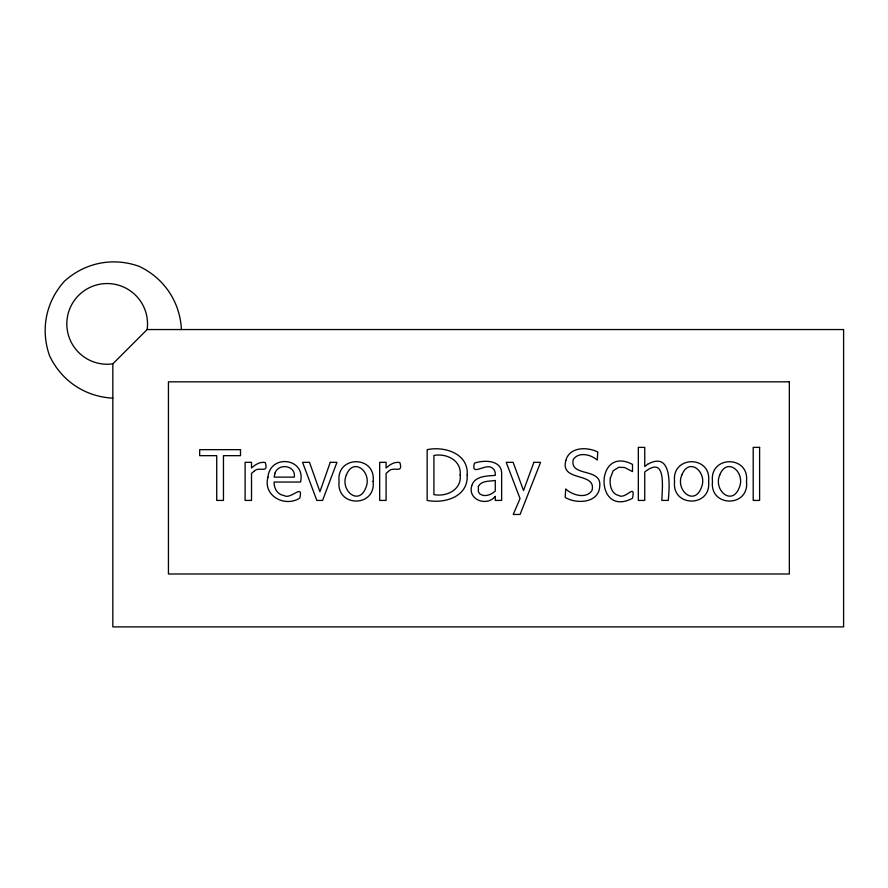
<?xml version="1.0" encoding="UTF-8"?>
<svg xmlns="http://www.w3.org/2000/svg" width="888" height="888" viewBox="0 0 888 888"><rect width="100%" height="100%" fill="white"/><g stroke="black" fill="none" stroke-linecap="round" stroke-linejoin="round"><path stroke-width="1.33" d="M112.832 363.847L147.131 329.548L843.6 329.548L843.6 626.884L112.832 626.884L112.832 363.847A40.349 40.349 0 0 1 66.866 325.785A40.349 40.349 0 0 1 109.069 283.594A40.349 40.349 0 0 1 147.131 329.548M112.832 398.146C85.115 396.725 61.472 380.897 49.595 355.822C40.293 329.67 45.854 301.776 64.469 281.185C85.048 262.571 112.943 257.009 139.094 266.322C164.18 278.199 180.009 301.831 181.429 329.548M610.334 478.188C609.423 484.748 611.133 493.839 618.703 495.482C625.785 499.855 635.841 482.273 632.5 498.268C594.538 518.437 594.583 444.633 632.5 464.391L632.5 471.584L624.63 467.521L618.781 467.243L613.153 470.773L610.334 478.188M373.104 481.396C376.19 507.614 336.075 507.559 339.083 481.396C336.075 455.211 376.19 455.144 373.104 481.396M708.58 481.396C711.677 507.614 671.55 507.559 674.569 481.396C671.55 455.211 711.665 455.144 708.58 481.396M746.486 481.396C749.583 507.614 709.457 507.559 712.465 481.396C709.457 455.211 749.572 455.144 746.486 481.396M267.943 477.189C262.748 495.992 284.937 507.636 299.811 498.101C303.507 482.55 290.953 500.144 283.938 495.493C277.478 494.716 273.748 488.134 274.148 482.04L300.533 482.04C306.194 457.853 270.03 453.69 267.943 477.189M460.162 474.991C461.904 489.765 446.509 497.025 433.91 494.627L433.91 455.455C446.409 453.113 461.716 460.361 460.162 474.991M565.889 460.306C559.551 482.473 596.836 471.495 592.007 490.465C586.036 499.389 572.216 495.093 565.689 488.933L565.212 497.38C576.723 504.462 599.256 503.085 599.744 485.969C601.764 467.243 568.886 477.478 573.337 459.318C578.998 451.481 590.986 454.545 597.258 460.095L597.768 452.014C587.356 446.731 569.563 446.708 565.889 460.306M346.376 474.947C339.693 490.132 358.597 506.526 365.812 487.778C372.56 472.483 353.613 456.299 346.376 474.947M681.851 474.947C675.18 490.132 694.072 506.526 701.298 487.778C708.047 472.483 689.099 456.299 681.851 474.947M719.757 474.947C713.086 490.132 731.978 506.526 739.193 487.778C745.953 472.483 726.995 456.299 719.757 474.947M467.177 475.091C468.476 496.803 444.622 503.862 427.161 500.421L427.161 449.661C444.588 445.954 468.886 453.59 467.177 475.091M471.761 485.714C467.421 499.811 486.857 506.937 495.271 496.359L495.271 500.421L501.642 500.421L501.642 474.37C502.519 459.94 484.249 459.695 474.447 463.159C470.363 477.7 486.38 461.971 492.674 468.376C495.038 469.841 495.382 472.827 495.271 475.369C487.068 476.046 474.614 475.868 471.761 485.714M478.366 486.391L478.41 491.841L479.798 493.906C484.737 497.413 491.275 494.794 495.271 491.042L495.271 480.475C489.577 481.429 481.562 480.419 478.366 486.391M275.102 472.893L274.148 477.134L294.294 477.134C296.148 465.423 278.743 462.759 275.102 472.893M330.258 462.337L319.924 491.73L309.501 462.337L302.575 462.337L316.827 500.421L322.588 500.421L336.941 462.337L330.258 462.337M533.888 462.337L523.532 490.531L513.131 462.337L506.216 462.337L520.046 498.579L513.231 514.463L520.079 514.463L540.57 462.337L533.888 462.337M253.868 471.439L251.515 473.382L251.515 500.421L245.11 500.421L245.11 462.337L251.515 462.337L251.515 467.998C255.211 464.635 260.051 461.449 265.29 462.548C268.953 474.492 258.919 465.601 253.868 471.439M388.445 471.439L386.091 473.382L386.091 500.421L379.687 500.421L379.687 462.337L386.091 462.337L386.091 467.998C389.788 464.635 394.627 461.449 399.855 462.548C403.529 474.492 393.484 465.601 388.445 471.439M647.585 464.313L644.744 466.566L644.744 447.374L638.328 447.374L638.328 500.421L644.744 500.421L644.744 471.983C666.744 454.589 662.115 488.222 661.849 500.421L668.264 500.421C669.53 487.001 672.638 450.227 647.585 464.313M789.343 381.829L168.431 381.829L168.431 573.992L789.343 573.992L789.343 381.829M759.606 447.374L753.202 447.374L753.202 500.421L759.606 500.421L759.606 447.374M240.504 449.661L199.667 449.661L199.667 455.666L216.716 455.666L216.716 500.421L223.465 500.421L223.465 455.666L240.504 455.666L240.504 449.661"/></g></svg>
